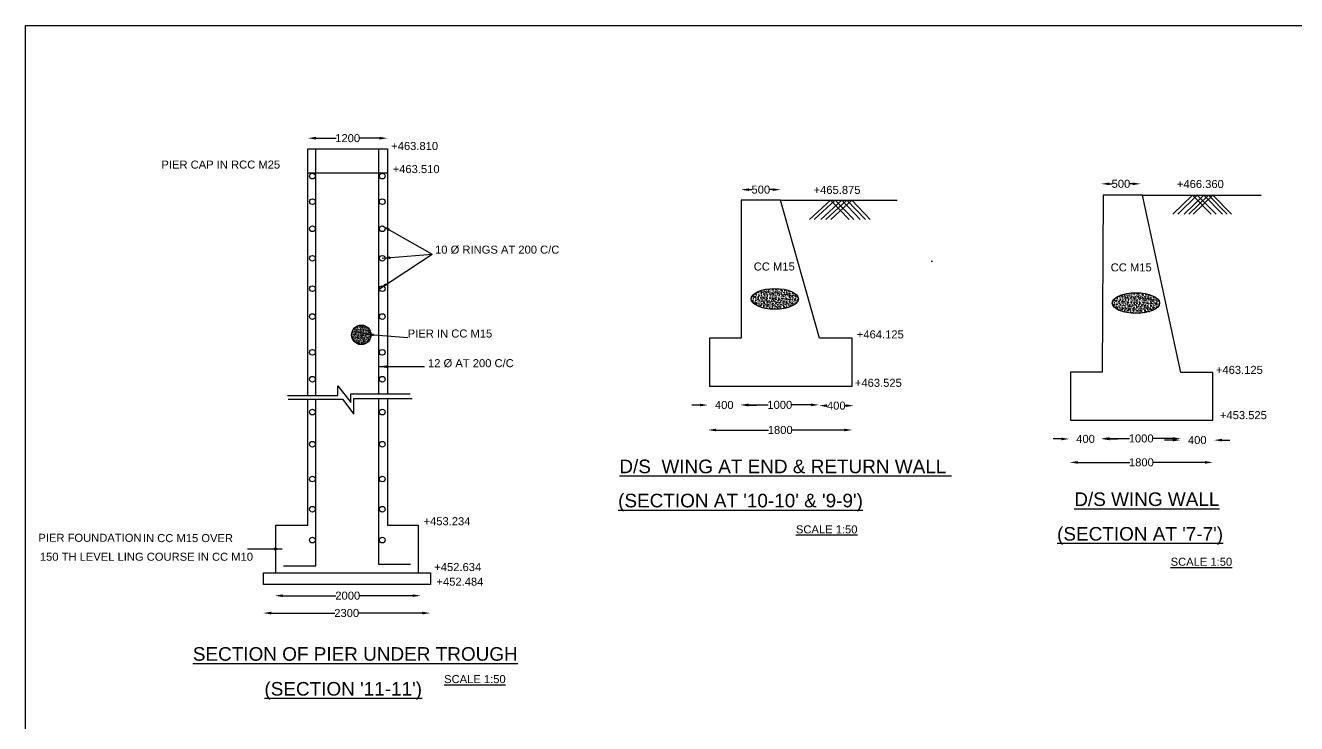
# Model space of a CAD drawing. Header units: millimetres. Extents: x 2432161 to 2659531, y 44393094 to 44557411.
# Drawn here: x 2432161 to 2535372, y 44500790 to 44557411 of the extents above; entities that cross this region are included whole.
import ezdxf

# ---------------------------------------------------------------- set-up
doc = ezdxf.new("R2010")
doc.units = ezdxf.units.MM
doc.header["$MEASUREMENT"] = 0
for name, color, linetype in [('DIMENSION', 7, 'Continuous'), ('DRAWING', 2, 'Continuous'), ('TEXT', 7, 'Continuous')]:
    doc.layers.add(name, color=color, linetype=linetype)
doc.styles.get("Standard").update_dxf_attribs({"font": 'arial.ttf', "height": 650})
doc.dimstyles.get("Standard").update_dxf_attribs({"dimtxt": 650, "dimasz": 650, "dimexe": 0.18, "dimexo": 0.0625, "dimgap": 0.09, "dimtad": 0, "dimdec": 0, "dimzin": 0, "dimdsep": 46, "dimtxsty": 'Standard', "dimcen": 0.09, "dimse1": 1, "dimse2": 1, "dimadec": 0, "dimazin": 0, "dimtfac": 1, "dimtdec": 0, "dimtofl": 0, "dimtmove": 0, "dimatfit": 3, "dimfxl": 1, "dimtolj": 1, "dimtzin": 0, "dimarcsym": 0})

# ---------------------------------------------------------------- blocks, each defined once
blk = doc.blocks.new('*D53')
at = {"layer": 'Defpoints', "color": 0, "transparency": 16777216}
for p in [(2461559, 44548267), (2455094, 44547409), (2461559, 44547409)]:
    blk.add_point(p, dxfattribs=at)
at = {"layer": 'DIMENSION', "color": 0, "lineweight": -2, "transparency": 16777216}
for p, q in [((2455744, 44548267), (2457388, 44548267)), ((2460909, 44548267), (2459266, 44548267))]:
    blk.add_line(p, q, dxfattribs=at)
at = {"layer": 'DIMENSION', "color": 0, "transparency": 16777216}
for points in [[(2455744, 44548375), (2455744, 44548158), (2455094, 44548267)], [(2460909, 44548375), (2460909, 44548158), (2461559, 44548267)]]:
    blk.add_solid(points, dxfattribs=at)
at = {"layer": 'DIMENSION', "color": 0, "transparency": 16777216, "insert": (2458327, 44548267), "char_height": 650, "attachment_point": 5}
blk.add_mtext('\\A1;1200', dxfattribs=at)
blk = doc.blocks.new('*D54')
at = {"layer": 'Defpoints', "color": 0, "transparency": 16777216}
for p in [(2452411, 44511257), (2464258, 44511257), (2464258, 44511161)]:
    blk.add_point(p, dxfattribs=at)
at = {"layer": 'DIMENSION', "color": 0, "lineweight": -2, "transparency": 16777216}
for p, q in [((2453061, 44511161), (2457359, 44511161)), ((2463608, 44511161), (2459309, 44511161))]:
    blk.add_line(p, q, dxfattribs=at)
at = {"layer": 'DIMENSION', "color": 0, "transparency": 16777216}
for points in [[(2453061, 44511269), (2453061, 44511053), (2452411, 44511161)], [(2463608, 44511269), (2463608, 44511053), (2464258, 44511161)]]:
    blk.add_solid(points, dxfattribs=at)
at = {"layer": 'DIMENSION', "color": 0, "transparency": 16777216, "insert": (2458334, 44511161), "char_height": 650, "attachment_point": 5}
blk.add_mtext('\\A1;2000', dxfattribs=at)
blk = doc.blocks.new('*D55')
at = {"layer": 'Defpoints', "color": 0, "transparency": 16777216}
for p in [(2451465, 44509831), (2465033, 44509831), (2465033, 44509752)]:
    blk.add_point(p, dxfattribs=at)
at = {"layer": 'DIMENSION', "color": 0, "lineweight": -2, "transparency": 16777216}
for p, q in [((2452115, 44509752), (2457274, 44509752)), ((2464383, 44509752), (2459224, 44509752))]:
    blk.add_line(p, q, dxfattribs=at)
at = {"layer": 'DIMENSION', "color": 0, "transparency": 16777216}
for points in [[(2452115, 44509860), (2452115, 44509644), (2451465, 44509752)], [(2464383, 44509860), (2464383, 44509644), (2465033, 44509752)]]:
    blk.add_solid(points, dxfattribs=at)
at = {"layer": 'DIMENSION', "color": 0, "transparency": 16777216, "insert": (2458249, 44509752), "char_height": 650, "attachment_point": 5}
blk.add_mtext('\\A1;2300', dxfattribs=at)
blk = doc.blocks.new('*D56')
at = {"layer": 'Defpoints', "color": 0, "transparency": 16777216}
for p in [(2490267, 44544093), (2490267, 44543253), (2493478, 44543253)]:
    blk.add_point(p, dxfattribs=at)
at = {"layer": 'DIMENSION', "color": 0, "lineweight": -2, "transparency": 16777216}
for p, q in [((2490917, 44544093), (2491155, 44544093)), ((2492828, 44544093), (2492589, 44544093))]:
    blk.add_line(p, q, dxfattribs=at)
at = {"layer": 'DIMENSION', "color": 0, "transparency": 16777216}
for points in [[(2490917, 44544201), (2490917, 44543984), (2490267, 44544093)], [(2492828, 44544201), (2492828, 44543984), (2493478, 44544093)]]:
    blk.add_solid(points, dxfattribs=at)
at = {"layer": 'DIMENSION', "color": 0, "transparency": 16777216, "insert": (2491872, 44544093), "char_height": 650, "attachment_point": 5}
blk.add_mtext('\\A1;500', dxfattribs=at)
blk = doc.blocks.new('*D57')
at = {"layer": 'Defpoints', "color": 0, "transparency": 16777216}
for p in [(2519506, 44544565), (2519506, 44543725), (2522717, 44543725)]:
    blk.add_point(p, dxfattribs=at)
at = {"layer": 'DIMENSION', "color": 0, "lineweight": -2, "transparency": 16777216}
for p, q in [((2520156, 44544565), (2520394, 44544565)), ((2522067, 44544565), (2521828, 44544565))]:
    blk.add_line(p, q, dxfattribs=at)
at = {"layer": 'DIMENSION', "color": 0, "transparency": 16777216}
for points in [[(2520156, 44544673), (2520156, 44544457), (2519506, 44544565)], [(2522067, 44544673), (2522067, 44544457), (2522717, 44544565)]]:
    blk.add_solid(points, dxfattribs=at)
at = {"layer": 'DIMENSION', "color": 0, "transparency": 16777216, "insert": (2521111, 44544565), "char_height": 650, "attachment_point": 5}
blk.add_mtext('\\A1;500', dxfattribs=at)
blk = doc.blocks.new('*D96')
at = {"layer": 'Defpoints', "color": 0, "transparency": 16777216}
for p in [(2516953, 44521973), (2516953, 44521917), (2528591, 44521917)]:
    blk.add_point(p, dxfattribs=at)
at = {"layer": 'DIMENSION', "color": 0, "lineweight": -2, "transparency": 16777216}
for p, q in [((2517603, 44521973), (2521833, 44521973)), ((2527941, 44521973), (2523711, 44521973))]:
    blk.add_line(p, q, dxfattribs=at)
at = {"layer": 'DIMENSION', "color": 0, "transparency": 16777216}
for points in [[(2517603, 44522081), (2517603, 44521864), (2516953, 44521973)], [(2527941, 44522081), (2527941, 44521864), (2528591, 44521973)]]:
    blk.add_solid(points, dxfattribs=at)
at = {"layer": 'DIMENSION', "color": 0, "transparency": 16777216, "insert": (2522772, 44521973), "char_height": 650, "attachment_point": 5}
blk.add_mtext('\\A1;1800', dxfattribs=at)
blk = doc.blocks.new('*D97')
at = {"layer": 'Defpoints', "color": 0, "transparency": 16777216}
for p in [(2525950, 44523910), (2528665, 44523910), (2528665, 44523781)]:
    blk.add_point(p, dxfattribs=at)
at = {"layer": 'DIMENSION', "color": 0, "lineweight": -2, "transparency": 16777216}
for p, q in [((2525300, 44523781), (2524650, 44523781)), ((2529315, 44523781), (2529965, 44523781))]:
    blk.add_line(p, q, dxfattribs=at)
at = {"layer": 'DIMENSION', "color": 0, "transparency": 16777216}
for points in [[(2525300, 44523889), (2525300, 44523673), (2525950, 44523781)], [(2529315, 44523889), (2529315, 44523673), (2528665, 44523781)]]:
    blk.add_solid(points, dxfattribs=at)
at = {"layer": 'DIMENSION', "color": 0, "transparency": 16777216, "insert": (2527307, 44523781), "char_height": 650, "attachment_point": 5}
blk.add_mtext('\\A1;400', dxfattribs=at)
blk = doc.blocks.new('*D98')
at = {"layer": 'Defpoints', "color": 0, "transparency": 16777216}
for p in [(2519558, 44523910), (2519558, 44523781), (2525950, 44523781)]:
    blk.add_point(p, dxfattribs=at)
at = {"layer": 'DIMENSION', "color": 0, "lineweight": -2, "transparency": 16777216}
for p, q in [((2520208, 44523910), (2521815, 44523910)), ((2525300, 44523910), (2523693, 44523910))]:
    blk.add_line(p, q, dxfattribs=at)
at = {"layer": 'DIMENSION', "color": 0, "transparency": 16777216}
for points in [[(2520208, 44524019), (2520208, 44523802), (2519558, 44523910)], [(2525300, 44524019), (2525300, 44523802), (2525950, 44523910)]]:
    blk.add_solid(points, dxfattribs=at)
at = {"layer": 'DIMENSION', "color": 0, "transparency": 16777216, "insert": (2522754, 44523910), "char_height": 650, "attachment_point": 5}
blk.add_mtext('\\A1;1000', dxfattribs=at)
blk = doc.blocks.new('*D99')
at = {"layer": 'Defpoints', "color": 0, "transparency": 16777216}
for p in [(2516917, 44523910), (2516917, 44523873), (2519558, 44523910)]:
    blk.add_point(p, dxfattribs=at)
at = {"layer": 'DIMENSION', "color": 0, "lineweight": -2, "transparency": 16777216}
for p, q in [((2516267, 44523873), (2515617, 44523873)), ((2520208, 44523873), (2520858, 44523873))]:
    blk.add_line(p, q, dxfattribs=at)
at = {"layer": 'DIMENSION', "color": 0, "transparency": 16777216}
for points in [[(2516267, 44523982), (2516267, 44523765), (2516917, 44523873)], [(2520208, 44523982), (2520208, 44523765), (2519558, 44523873)]]:
    blk.add_solid(points, dxfattribs=at)
at = {"layer": 'DIMENSION', "color": 0, "transparency": 16777216, "insert": (2518237, 44523873), "char_height": 650, "attachment_point": 5}
blk.add_mtext('\\A1;400', dxfattribs=at)
blk = doc.blocks.new('*D100')
at = {"layer": 'Defpoints', "color": 0, "transparency": 16777216}
for p in [(2487584, 44524730), (2499306, 44524730), (2499306, 44524599)]:
    blk.add_point(p, dxfattribs=at)
at = {"layer": 'DIMENSION', "color": 0, "lineweight": -2, "transparency": 16777216}
for p, q in [((2488234, 44524599), (2492506, 44524599)), ((2498656, 44524599), (2494384, 44524599))]:
    blk.add_line(p, q, dxfattribs=at)
at = {"layer": 'DIMENSION', "color": 0, "transparency": 16777216}
for points in [[(2488234, 44524708), (2488234, 44524491), (2487584, 44524599)], [(2498656, 44524708), (2498656, 44524491), (2499306, 44524599)]]:
    blk.add_solid(points, dxfattribs=at)
at = {"layer": 'DIMENSION', "color": 0, "transparency": 16777216, "insert": (2493445, 44524599), "char_height": 650, "attachment_point": 5}
blk.add_mtext('\\A1;1800', dxfattribs=at)
blk = doc.blocks.new('*D101')
at = {"layer": 'Defpoints', "color": 0, "transparency": 16777216}
for p in [(2496592, 44526636), (2499407, 44526636), (2499407, 44526572)]:
    blk.add_point(p, dxfattribs=at)
at = {"layer": 'DIMENSION', "color": 0, "lineweight": -2, "transparency": 16777216}
for p, q in [((2497242, 44526572), (2497269, 44526572)), ((2498757, 44526572), (2498729, 44526572))]:
    blk.add_line(p, q, dxfattribs=at)
at = {"layer": 'DIMENSION', "color": 0, "transparency": 16777216}
for points in [[(2497242, 44526680), (2497242, 44526463), (2496592, 44526572)], [(2498757, 44526680), (2498757, 44526463), (2499407, 44526572)]]:
    blk.add_solid(points, dxfattribs=at)
at = {"layer": 'DIMENSION', "color": 0, "transparency": 16777216, "insert": (2497999, 44526572), "char_height": 650, "attachment_point": 5}
blk.add_mtext('\\A1;400', dxfattribs=at)
blk = doc.blocks.new('*D102')
at = {"layer": 'Defpoints', "color": 0, "transparency": 16777216}
for p in [(2490229, 44526636), (2490229, 44526572), (2496592, 44526572)]:
    blk.add_point(p, dxfattribs=at)
at = {"layer": 'DIMENSION', "color": 0, "lineweight": -2, "transparency": 16777216}
for p, q in [((2490879, 44526636), (2492471, 44526636)), ((2495942, 44526636), (2494349, 44526636))]:
    blk.add_line(p, q, dxfattribs=at)
at = {"layer": 'DIMENSION', "color": 0, "transparency": 16777216}
for points in [[(2490879, 44526744), (2490879, 44526528), (2490229, 44526636)], [(2495942, 44526744), (2495942, 44526528), (2496592, 44526636)]]:
    blk.add_solid(points, dxfattribs=at)
at = {"layer": 'DIMENSION', "color": 0, "transparency": 16777216, "insert": (2493410, 44526636), "char_height": 650, "attachment_point": 5}
blk.add_mtext('\\A1;1000', dxfattribs=at)
blk = doc.blocks.new('*D103')
at = {"layer": 'Defpoints', "color": 0, "transparency": 16777216}
for p in [(2487577, 44526636), (2487577, 44526625), (2490229, 44526636)]:
    blk.add_point(p, dxfattribs=at)
at = {"layer": 'DIMENSION', "color": 0, "lineweight": -2, "transparency": 16777216}
for p, q in [((2486927, 44526625), (2486277, 44526625)), ((2490879, 44526625), (2491529, 44526625))]:
    blk.add_line(p, q, dxfattribs=at)
at = {"layer": 'DIMENSION', "color": 0, "transparency": 16777216}
for points in [[(2486927, 44526733), (2486927, 44526516), (2487577, 44526625)], [(2490879, 44526733), (2490879, 44526516), (2490229, 44526625)]]:
    blk.add_solid(points, dxfattribs=at)
at = {"layer": 'DIMENSION', "color": 0, "transparency": 16777216, "insert": (2488903, 44526625), "char_height": 650, "attachment_point": 5}
blk.add_mtext('\\A1;400', dxfattribs=at)

msp = doc.modelspace()

# ---------------------------------------------------------------- hatches: boundary and pattern name
at = {"layer": 'DRAWING'}
h = msp.add_hatch(dxfattribs=at)
h.set_pattern_fill('AR-CONC', color=0, scale=45, style=0)
h.set_pattern_definition([(50, (0, 0), (322.7670822, -28.2384607), [33.75, -371.25]), (355, (0, 0), (-62.4381001, 338.4864602), [27, -297]), (100.4514, (26.9, -2.35), (260.3292218, 310.247794), [28.6830855, -315.5139504]), (46.1842, (0, 90), (480.258472, -74.4835564), [50.625, -556.875]), (96.6356, (40, 83.8), (420.5982175, 438.353042), [43.0246296, -473.27085]), (351.1842, (0, 90), (420.5978753, 438.3533704), [40.5, -445.5]), (21, (45, 67.5), (268.6081735, -181.1785008), [33.75, -371.25]), (326, (45, 67.5), (109.4918994, 326.3175203), [27, -297]), (71.4514, (67.38, 52.4), (378.1001829, 145.1387235), [28.6830855, -315.5139504]), (37.5, (0, 0), (5.4719349, 149.80223422), [0, -293.4, 0, -301.5, 0, -298.125]), (7.5, (0, 0), (118.38129185, 177.48527035), [0, -171.9, 0, -286.65, 0, -113.625]), (327.5, (-100.35, 0), (240.22009628, -10.14969228), [0, -112.5, 0, -351, 0, -465.75]), (317.5, (-145.35, 0), (262.4337762, 45.047242), [0, -146.25, 0, -233.1, 0, -330.75])])
edge = h.paths.add_edge_path()
edge.add_ellipse((2493007.1, 44535235.1), major_axis=(-1918.2, 0), ratio=0.4378112, start_angle=0, end_angle=360)
h = msp.add_hatch(dxfattribs=at)
h.set_pattern_fill('AR-CONC', color=0, scale=45, style=0)
h.set_pattern_definition([(50, (29323.07, -338.28), (322.7670822, -28.2384607), [33.75, -371.25]), (355, (29323.07, -338.28), (-62.4381001, 338.4864602), [27, -297]), (100.4514, (29349.96, -340.63), (260.3292218, 310.247794), [28.6830855, -315.5139504]), (46.1842, (29323.07, -248.28), (480.258472, -74.4835564), [50.625, -556.875]), (96.6356, (29363.1, -254.5), (420.5982175, 438.353042), [43.0246296, -473.27085]), (351.1842, (29323.07, -248.3), (420.5978753, 438.3533704), [40.5, -445.5]), (21, (29368.07, -270.78), (268.6081735, -181.1785008), [33.75, -371.25]), (326, (29368.07, -270.78), (109.4918994, 326.3175203), [27, -297]), (71.4514, (29390.45, -285.88), (378.1001829, 145.1387235), [28.6830855, -315.5139504]), (37.5, (29323.07, -338.28), (5.4719349, 149.80223422), [0, -293.4, 0, -301.5, 0, -298.125]), (7.5, (29323.07, -338.28), (118.38129185, 177.48527035), [0, -171.9, 0, -286.65, 0, -113.625]), (327.5, (29222.72, -338.28), (240.22009628, -10.14969228), [0, -112.5, 0, -351, 0, -465.75]), (317.5, (29177.72, -338.28), (262.4337762, 45.047242), [0, -146.25, 0, -233.1, 0, -330.75])])
edge = h.paths.add_edge_path()
edge.add_ellipse((2522330.2, 44534896.8), major_axis=(-1918.2, 0), ratio=0.4378112, start_angle=0, end_angle=360)
h = msp.add_hatch(dxfattribs=at)
h.set_pattern_fill('AR-CONC', color=0, scale=20, style=0)
h.set_pattern_definition([(50, (0, 0), (143.45203652, -12.550427), [15, -165]), (355, (0, 0), (-27.7502667, 150.43842674), [12, -132]), (100.4514, (11.95, -1.05), (115.70187634, 137.8879084), [12.748038, -140.2284224]), (46.1842, (0, 40), (213.4482097, -33.1038029), [22.5, -247.5]), (96.6356, (17.79, 37.24), (186.9325411, 194.8235742), [19.1220576, -210.3426]), (351.1842, (0, 40), (186.932389, 194.8237202), [18, -198]), (21, (20, 30), (119.38141042, -80.52377813), [15, -165]), (326, (20, 30), (48.6630664, 145.030009), [12, -132]), (71.4514, (29.95, 23.29), (168.0445257, 64.50609934), [12.748038, -140.2284224]), (37.5, (0, 0), (2.431971063, 66.578770766), [0, -130.4, 0, -134, 0, -132.5]), (7.5, (0, 0), (52.61390749, 78.88234238), [0, -76.4, 0, -127.4, 0, -50.5]), (327.5, (-44.6, 0), (106.764487234, -4.51097435), [0, -50, 0, -156, 0, -207]), (317.5, (-64.6, 0), (116.63723387, 20.02099647), [0, -65, 0, -103.6, 0, -147])])
edge = h.paths.add_edge_path()
edge.add_arc((2459432.8, 44532318.8), 788.1, 0, 360)

# ---------------------------------------------------------------- linework, layer by layer
at = {"layer": 'DIMENSION', "color": 0}
msp.add_lwpolyline([(2659501.1, 44393093.8), (2432161.2, 44393093.8), (2432161.2, 44557411.1), (2659501.1, 44557411.1)], close=True, dxfattribs=at)
at = {"layer": 'DRAWING', "color": 0}
for points in [[(2455094.5, 44527395.3), (2455094.5, 44547409.4), (2461558.8, 44547409.4), (2461558.8, 44527529.3)], [(2455733.4, 44527395.3), (2455733.4, 44547409.4)], [(2460855.8, 44527529.3), (2460855.8, 44547409.4)], [(2455094.5, 44545464.7), (2461558.8, 44545464.7)], [(2490267.3, 44532034.5), (2487695.1, 44532034.5), (2487695.1, 44528160.5), (2499275.3, 44528160.5), (2499275.3, 44532034.5), (2496636.6, 44532034.5), (2493477.6, 44543252.6), (2502934.3, 44543252.6)], [(2493477.6, 44543252.6), (2490267.3, 44543252.6), (2490267.3, 44532034.5)], [(2495835.7, 44541670.3), (2497539.1, 44543252.6), (2499045.7, 44541682.8)], [(2496208.1, 44541670.3), (2497911.5, 44543252.6), (2499418.2, 44541682.8)], [(2496735.5, 44541670.3), (2498438.9, 44543252.6), (2499945.6, 44541682.8)], [(2497158.2, 44541670.3), (2498861.6, 44543252.6), (2500368.3, 44541682.8)], [(2497547.4, 44541670.3), (2499250.8, 44543252.6), (2500757.5, 44541682.8)], [(2519588.9, 44529303), (2517014, 44529303), (2517014, 44525406.1), (2528560.1, 44525406.1), (2528560.1, 44529261.1), (2525985.1, 44529261.1), (2522855.5, 44543649.2), (2532494.3, 44543649.2)], [(2522855.5, 44543649.2), (2519666.2, 44543649.2), (2519588.9, 44529303)], [(2525331.4, 44542099.9), (2526915, 44543649.2), (2528437.8, 44542094)], [(2525725.7, 44542099.9), (2527309.4, 44543649.2), (2528832.1, 44542094)], [(2526250.6, 44542099.9), (2527834.2, 44543649.2), (2529357, 44542094)], [(2526634.3, 44542099.9), (2528218, 44543649.2), (2529740.7, 44542094)], [(2526987.2, 44542099.9), (2528570.8, 44543649.2), (2530093.6, 44542094)], [(2505703.6, 44538294.5), (2505803.6, 44538294.5)], [(2453444, 44527395.3), (2457539.1, 44527395.3), (2457539.1, 44528181.6), (2458585.2, 44526823.5), (2458585.2, 44527529.3), (2463398, 44527529.3)], [(2452490.7, 44513014.9), (2452490.7, 44516880.4), (2455094.5, 44516880.4), (2455094.5, 44527109.4)], [(2453126.7, 44513580.4), (2455733.4, 44513580.4), (2455733.4, 44527109.4)], [(2453482.1, 44527109.4), (2457899.1, 44527109.4), (2458829, 44525876.4), (2458829, 44527145.2), (2463567.9, 44527145.2)], [(2463432, 44513692.7), (2460855.8, 44513692.7), (2460855.8, 44527145.2)], [(2461558.8, 44527145.2), (2461558.8, 44516880.4), (2464049.3, 44516880.4), (2464049.3, 44513014.9)]]:
    msp.add_lwpolyline(points, dxfattribs=at)
msp.add_lwpolyline([(2451488, 44513014.9), (2465064.6, 44513014.9), (2465064.6, 44512063.6), (2451488, 44512063.6)], close=True, dxfattribs=at)
for centre, radius in [((2455463.6, 44545193.5), 231.4), ((2461132.5, 44545193.5), 231.4), ((2455463.6, 44543120), 231.4), ((2461132.5, 44543120), 231.4), ((2455463.6, 44540923.5), 231.4), ((2461132.5, 44540923.5), 231.4), ((2455463.6, 44538525.5), 231.4), ((2461132.5, 44538525.5), 231.4), ((2455463.6, 44536061.3), 231.4), ((2461132.5, 44536061.3), 231.4), ((2455463.6, 44533795.5), 231.4), ((2461132.5, 44533795.5), 231.4), ((2459432.8, 44532318.8), 788.1), ((2455463.6, 44530897.5), 231.4), ((2461132.5, 44530897.5), 231.4), ((2455463.6, 44528711.9), 231.4), ((2461132.5, 44528711.9), 231.4), ((2455463.6, 44526055.4), 231.4), ((2461132.5, 44526055.4), 231.4), ((2455463.6, 44523443.8), 231.4), ((2461132.5, 44523443.8), 231.4), ((2455463.6, 44520623.2), 231.4), ((2461132.5, 44520623.2), 231.4), ((2455463.6, 44518168.3), 231.4), ((2461132.5, 44518168.3), 231.4), ((2455463.6, 44515669.9), 231.4), ((2461132.5, 44515669.9), 231.4)]:
    msp.add_circle(centre, radius, dxfattribs=at)
for centre in [(2493007.1, 44535235.1), (2522330.2, 44534896.8)]:
    msp.add_ellipse(centre, major_axis=(-1918.2, 0), ratio=0.4378112, dxfattribs=at)

# ---------------------------------------------------------------- texts
at = {"layer": 'TEXT', "color": 0}
for s, height, p in [('+463.810', 650, (2461857.1, 44547310)), ('PIER CAP IN RCC M25', 650, (2443204.4, 44545801.8)), ('+463.510', 650, (2461977.7, 44545436.6)), ('+466.360', 650, (2525652.9, 44544224.8)), ('+465.875', 650, (2496153.8, 44543746.1)), ('10 Ø RINGS AT 200 C/C', 650, (2465422.7, 44538903.2)), ('CC M15', 650, (2491297.4, 44537535)), ('CC M15', 650, (2520281.4, 44537463.8)), ('PIER IN CC M15', 650, (2463204.2, 44532099.7)), ('+464.125', 650, (2499665, 44532028.3)), ('12 Ø AT 200 C/C', 650, (2464849.3, 44529694.3)), ('+463.125', 650, (2528819.2, 44529149.3)), ('+463.525', 650, (2499506.6, 44528100.4)), ('+453.525', 650, (2529146.8, 44525479)), ('%%UD/S  WING AT END & RETURN WALL ', 1100, (2480386.1, 44521095.4)), ("%%U(SECTION AT '10-10' & '9-9')", 1100, (2480286.4, 44518325.8)), ('%%UD/S WING WALL', 1100, (2517323.6, 44518436.2)), ('+453.234', 650, (2464484.7, 44516876.8)), ('PIER FOUNDATION ', 650, (2433214.1, 44515530.2)), ('IN CC M15 OVER ', 650, (2441702.1, 44515506.6)), ('%%USCALE 1:50', 650, (2494721.8, 44516213.9)), ("%%U(SECTION AT '7-7')", 1100, (2515927.7, 44515628.7)), ('150 TH LEVEL LING COURSE IN CC M10', 650, (2433332.3, 44513995.1)), ('%%USCALE 1:50', 650, (2525147.5, 44513588.5)), ('+452.634', 650, (2465355.4, 44513157.9)), ('+452.484', 650, (2465534.5, 44511972.6)), ('%%USECTION OF PIER UNDER TROUGH', 1100, (2445754, 44505886.8)), ('%%USCALE 1:50', 650, (2466156.2, 44504070.3)), ("%%U(SECTION '11-11')", 1100, (2451566.6, 44503059.1))]:
    msp.add_text(s, height=height, dxfattribs=at).set_placement(p)

# ---------------------------------------------------------------- dimensions: what is measured, and where the dimension line sits
at = {"layer": 'DIMENSION', "color": 0}
for base, p1, p2, text, picture, middle in [((2461558.8, 44548266.8), (2455094.5, 44547409.4), (2461558.8, 44547409.4), '1200', '*D53', (2458326.7, 44548266.8)), ((2519506.2, 44544565.1), (2522716.5, 44543725.1), (2519506.2, 44543725.1), '500', '*D57', (2521111.3, 44544565.1)), ((2490267.3, 44544092.6), (2493477.6, 44543252.6), (2490267.3, 44543252.6), '500', '*D56', (2491872.4, 44544092.6)), ((2487576.7, 44526624.8), (2490228.7, 44526636), (2487576.7, 44526636), '400', '*D103', (2488902.7, 44526624.8)), ((2490228.7, 44526636), (2496591.8, 44526571.8), (2490228.7, 44526571.8), '1000', '*D102', (2493410.2, 44526636)), ((2499407, 44526571.8), (2496591.8, 44526636), (2499407, 44526636), '400', '*D101', (2497999.4, 44526571.8)), ((2499305.8, 44524599.2), (2487584.3, 44524729.6), (2499305.8, 44524729.6), '1800', '*D100', (2493445, 44524599.2)), ((2516916.5, 44523873.3), (2519558.1, 44523910.2), (2516916.5, 44523910.2), '400', '*D99', (2518237.3, 44523873.3)), ((2519558.1, 44523910.2), (2525949.7, 44523781), (2519558.1, 44523781), '1000', '*D98', (2522753.9, 44523910.2)), ((2528665.2, 44523781), (2525949.7, 44523910.2), (2528665.2, 44523910.2), '400', '*D97', (2527307.4, 44523781)), ((2516953.5, 44521972.7), (2528591.3, 44521917.4), (2516953.5, 44521917.4), '1800', '*D96', (2522772.4, 44521972.7)), ((2464258.2, 44511160.9), (2452410.6, 44511257.3), (2464258.2, 44511257.3), '2000', '*D54', (2458334.4, 44511160.9)), ((2465033.4, 44509752), (2451465.1, 44509831), (2465033.4, 44509831), '2300', '*D55', (2458249.3, 44509752))]:
    dim = msp.add_linear_dim(base=base, p1=p1, p2=p2, text=text, dimstyle='Standard', dxfattribs=at)
    dim.commit()
    dim.dimension.update_dxf_attribs({"geometry": picture, "text_midpoint": middle})

# ---------------------------------------------------------------- leaders
for points in [[(2461132.5, 44541154.9), (2465191, 44538871.2)], [(2460901.2, 44536061.3), (2465191, 44538871.2)], [(2461132.5, 44538525.5), (2465191, 44538871.2)], [(2459791.9, 44532370.8), (2463204.2, 44532099.7)], [(2460855.8, 44529737), (2464564.3, 44529737)], [(2453006.7, 44514946.5), (2450201.2, 44514946.5)]]:
    msp.add_leader(points, dimstyle='Standard', override={"dimgap": 0.09, "dimtad": 0}, dxfattribs=at)

doc.saveas('drawing.dxf')
